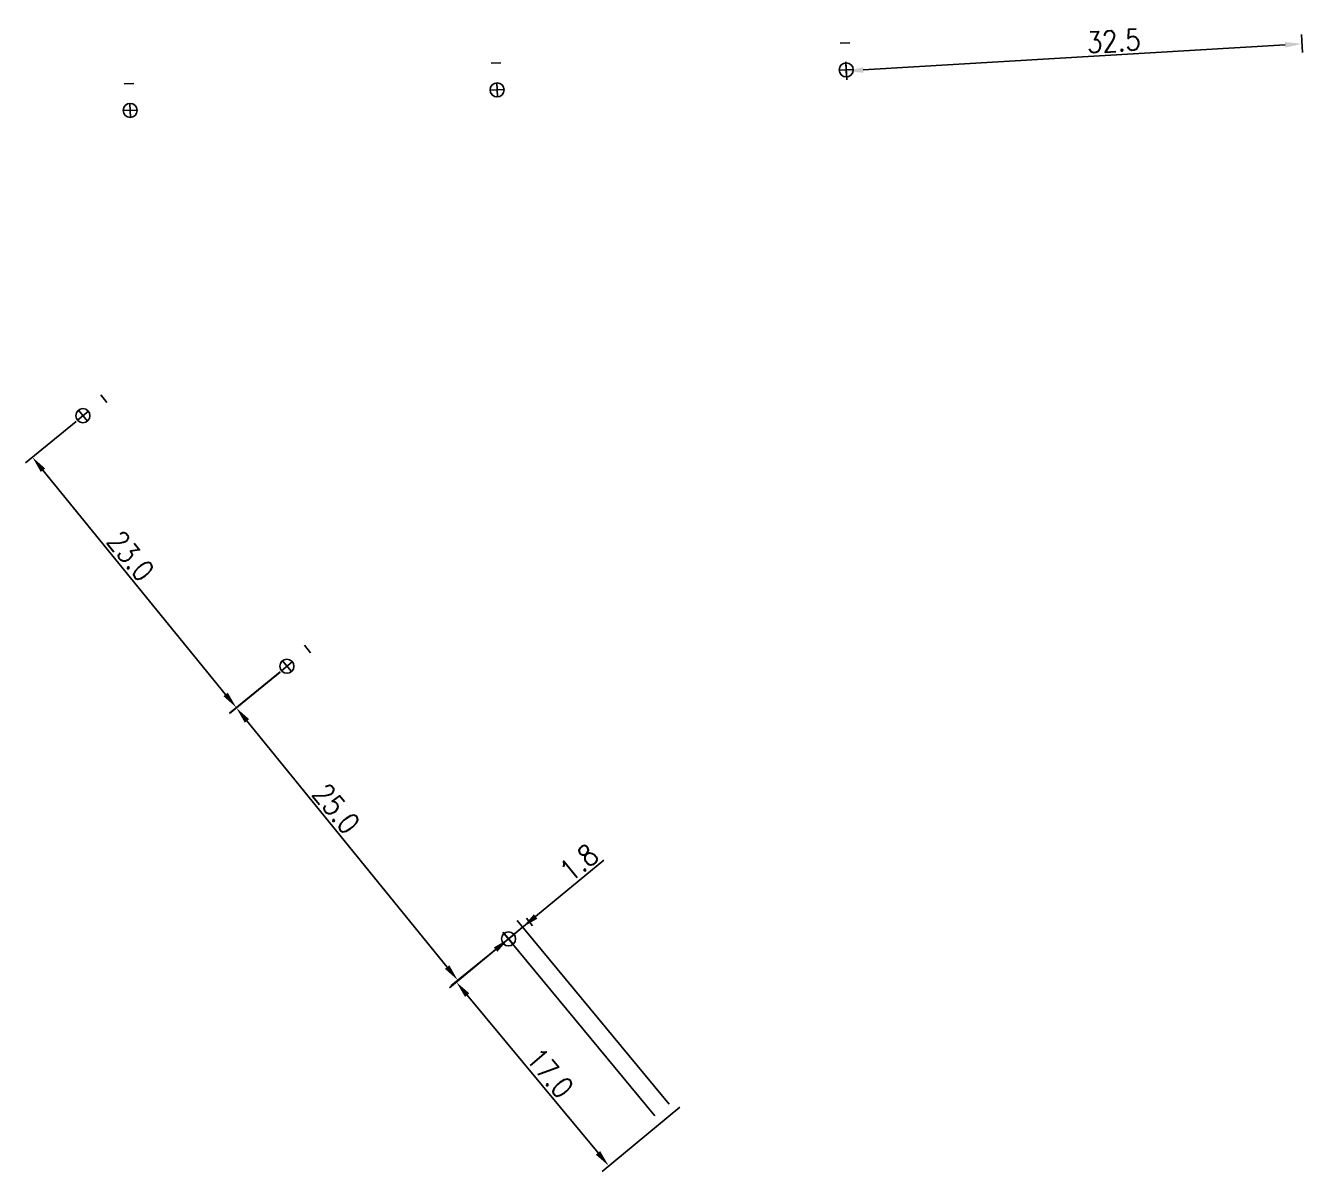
# Model space of a CAD drawing. Header units: millimetres. Extents: x 156980 to 157999, y 121028 to 121966.
# Drawn here: x 157908.5 to 157999.5, y 121028.1 to 121109.8 of the extents above; entities that cross this region are included whole.
import ezdxf
from ezdxf.enums import TextEntityAlignment as Align

# ---------------------------------------------------------------- set-up
doc = ezdxf.new("R2010")
doc.units = ezdxf.units.MM
doc.layers.get('0').update_dxf_attribs({"linetype": 'CONTINUOUS'})
doc.layers.get('DEFPOINTS').update_dxf_attribs({"linetype": 'CONTINUOUS'})
doc.layers.add('BR12', color=7, linetype='CONTINUOUS')
doc.styles.add('B_ROMANS', font='ROMANS.shx', dxfattribs={"width": 0.75})
doc.styles.get("Standard").update_dxf_attribs({"font": 'romans.shx', "width": 0.85})
doc.dimstyles.get("Standard").update_dxf_attribs({"dimtxt": 1.5, "dimasz": 1.2, "dimexe": 0.625, "dimexo": 0.625, "dimgap": 0.25, "dimtad": 1, "dimdec": 1, "dimzin": 0, "dimdsep": 46, "dimtxsty": 'Standard', "dimcen": -0.5, "dimadec": 0, "dimazin": 0, "dimtfac": 1, "dimtdec": 1, "dimtmove": 0, "dimatfit": 3, "dimfxl": 0, "dimtolj": 1, "dimtzin": 0, "dimarcsym": 0})

# ---------------------------------------------------------------- blocks, each defined once
blk = doc.blocks.new('*D5')
at = {"layer": 'BR12', "color": 0, "linetype": 'Continuous', "lineweight": -2, "transparency": 16777216}
for p, q in [((157944.274, 121045.814), (157938.735, 121041.222)), ((157949.3, 121029.457), (157939.982, 121040.697)), ((157955.124, 121032.727), (157949.585, 121028.135))]:
    blk.add_line(p, q, dxfattribs=at)
at = {"layer": 'BR12', "color": 0, "linetype": 'Continuous', "transparency": 16777216}
for points in [[(157940.136, 121040.825), (157939.828, 121040.569), (157939.216, 121041.621)], [(157949.454, 121029.585), (157949.146, 121029.33), (157950.066, 121028.534)]]:
    blk.add_solid(points, dxfattribs=at)
at = {"layer": 'DEFPOINTS', "color": 0, "linetype": 'Continuous', "transparency": 16777216}
for p in [(157944.755, 121046.213), (157939.216, 121041.621), (157955.605, 121033.126)]:
    blk.add_point(p, dxfattribs=at)
at = {"layer": 'BR12', "color": 0, "linetype": 'Continuous', "transparency": 16777216, "insert": (157945.872, 121035.159), "char_height": 1.5, "attachment_point": 5, "rotation": 309.65971}
blk.add_mtext('\\A1;17.0', dxfattribs=at)
blk = doc.blocks.new('*D6')
at = {"layer": 'BR12', "color": 0, "linetype": 'Continuous', "lineweight": -2, "transparency": 16777216}
for p, q in [((157944.858, 121046.297), (157949.725, 121050.321)), ((157953.358, 121032.095), (157942.533, 121045.186)), ((157942.932, 121044.704), (157943.934, 121045.532)), ((157954.36, 121032.923), (157943.535, 121046.014)), ((157942.007, 121043.939), (157941.082, 121043.175))]:
    blk.add_line(p, q, dxfattribs=at)
at = {"layer": 'BR12', "color": 0, "linetype": 'Continuous', "transparency": 16777216}
for points in [[(157944.731, 121046.451), (157944.986, 121046.143), (157943.934, 121045.532)], [(157941.879, 121044.093), (157942.134, 121043.785), (157942.932, 121044.704)]]:
    blk.add_solid(points, dxfattribs=at)
at = {"layer": 'DEFPOINTS', "color": 0, "linetype": 'Continuous', "transparency": 16777216}
for p in [(157942.932, 121044.704), (157954.758, 121032.442), (157953.756, 121031.613)]:
    blk.add_point(p, dxfattribs=at)
at = {"layer": 'BR12', "color": 0, "linetype": 'Continuous', "transparency": 16777216, "insert": (157947.936, 121050.139), "char_height": 1.5, "attachment_point": 5, "rotation": 39.58605}
blk.add_mtext('\\A1;1.8', dxfattribs=at)
blk = doc.blocks.new('BR1209')
at = {"color": 0, "linetype": 'Continuous', "flags": 128}
for points in [[(-0.5, 0), (0.5, 0)], [(0, 0.5), (0, -0.5)]]:
    blk.add_lwpolyline(points, dxfattribs=at)
at = {"color": 0, "linetype": 'Continuous'}
blk.add_circle((0, 0), 0.5, dxfattribs=at)
at = {"color": 0, "linetype": 'Continuous', "style": 'B_ROMANS', "width": 0.75}
blk.add_attdef('NUM', text='', height=1.2, dxfattribs=at).set_placement((0, 2), align=Align.MIDDLE)
at = {"color": 0, "linetype": 'Continuous', "style": 'B_ROMANS', "width": 0.75, "flags": 3}
for tag, p in [('DEF_LEG', (0, -10)), ('DEF_COUP', (0, -12.5)), ('DEF_TYPE', (0, -15))]:
    blk.add_attdef(tag, text='', height=1.2, dxfattribs=at).set_placement(p, align=Align.MIDDLE)
blk = doc.blocks.new('*D7')
at = {"layer": 'BR12', "color": 0, "linetype": 'Continuous', "lineweight": -2, "transparency": 16777216}
for p, q in [((157926.676, 121063.707), (157923.057, 121060.766)), ((157938.556, 121042.693), (157924.299, 121060.229)), ((157942.447, 121044.31), (157938.828, 121041.368))]:
    blk.add_line(p, q, dxfattribs=at)
at = {"layer": 'BR12', "color": 0, "linetype": 'Continuous', "transparency": 16777216}
for points in [[(157924.454, 121060.355), (157924.144, 121060.103), (157923.542, 121061.16)], [(157938.712, 121042.819), (157938.401, 121042.567), (157939.313, 121041.762)]]:
    blk.add_solid(points, dxfattribs=at)
at = {"layer": 'DEFPOINTS', "color": 0, "linetype": 'Continuous', "transparency": 16777216}
for p in [(157927.161, 121064.102), (157923.542, 121061.16), (157942.932, 121044.704)]:
    blk.add_point(p, dxfattribs=at)
at = {"layer": 'BR12', "color": 0, "linetype": 'Continuous', "transparency": 16777216, "insert": (157930.664, 121053.986), "char_height": 1.5, "attachment_point": 5, "rotation": 309.11228}
blk.add_mtext('\\A1;25.0', dxfattribs=at)
blk = doc.blocks.new('*D8')
at = {"layer": 'BR12', "color": 0, "linetype": 'Continuous', "lineweight": -2, "transparency": 16777216}
for p, q in [((157912.139, 121081.564), (157908.532, 121078.627)), ((157922.781, 121062.116), (157909.774, 121078.091)), ((157926.662, 121063.729), (157923.054, 121060.791))]:
    blk.add_line(p, q, dxfattribs=at)
at = {"layer": 'BR12', "color": 0, "linetype": 'Continuous', "transparency": 16777216}
for points in [[(157909.929, 121078.217), (157909.619, 121077.965), (157909.017, 121079.022)], [(157922.936, 121062.243), (157922.626, 121061.99), (157923.539, 121061.186)]]:
    blk.add_solid(points, dxfattribs=at)
at = {"layer": 'DEFPOINTS', "color": 0, "linetype": 'Continuous', "transparency": 16777216}
for p in [(157912.624, 121081.959), (157909.017, 121079.022), (157927.146, 121064.123)]:
    blk.add_point(p, dxfattribs=at)
at = {"layer": 'BR12', "color": 0, "linetype": 'Continuous', "transparency": 16777216, "insert": (157916.034, 121071.987), "char_height": 1.5, "attachment_point": 5, "rotation": 309.15308}
blk.add_mtext('\\A1;23.0', dxfattribs=at)
blk = doc.blocks.new('*D9')
at = {"layer": 'BR12', "color": 0, "linetype": 'Continuous', "lineweight": -2, "transparency": 16777216}
for p, q in [((157999.392, 121109.123), (157999.468, 121107.842)), ((157998.233, 121108.394), (157968.187, 121106.601)), ((157966.949, 121107.187), (157967.026, 121105.905))]:
    blk.add_line(p, q, dxfattribs=at)
at = {"layer": 'BR12', "color": 0, "linetype": 'Continuous', "transparency": 16777216}
for points in [[(157998.221, 121108.594), (157998.245, 121108.195), (157999.431, 121108.466)], [(157968.175, 121106.8), (157968.199, 121106.401), (157966.989, 121106.529)]]:
    blk.add_solid(points, dxfattribs=at)
at = {"layer": 'DEFPOINTS', "color": 0, "linetype": 'Continuous', "transparency": 16777216}
for p in [(157999.354, 121109.747), (157966.912, 121107.811), (157966.989, 121106.529)]:
    blk.add_point(p, dxfattribs=at)
at = {"layer": 'BR12', "color": 0, "linetype": 'Continuous', "transparency": 16777216, "insert": (157986.026, 121108.667), "char_height": 1.5, "attachment_point": 5, "rotation": 3.41621}
blk.add_mtext('\\A1;32.5', dxfattribs=at)

msp = doc.modelspace()

# ---------------------------------------------------------------- block references
at = {"layer": 'BR12', "color": 252}
for p, rotation in [((157966.98, 121106.608), 2.501747746566871), ((157942.115, 121105.181), 2.635308710131722), ((157915.982, 121103.723), 2.227040460755805), ((157912.621, 121081.975), 309.3049844909955), ((157927.146, 121064.123), 310.0886230312873), ((157942.932, 121044.704), 309.03171640145)]:
    msp.add_blockref('BR1209', p, dxfattribs=dict(at, rotation=rotation)).add_auto_attribs({'NUM': '-'})

# ---------------------------------------------------------------- dimensions: what is measured, and where the dimension line sits
at = {"layer": 'BR12', "color": 252, "linetype": 'Continuous'}
for base, p1, p2, angle, picture, middle in [((157966.989, 121106.529), (157999.354, 121109.747), (157966.912, 121107.811), 183.41621, '*D9', (157986.086, 121107.669)), ((157909.017, 121079.022), (157927.146, 121064.123), (157912.624, 121081.959), 129.15308, '*D8', (157915.258, 121071.356)), ((157923.542, 121061.16), (157942.932, 121044.704), (157927.161, 121064.102), 129.11228, '*D7', (157929.888, 121053.355)), ((157939.216, 121041.621), (157955.605, 121033.126), (157944.755, 121046.213), 129.65971, '*D5', (157945.102, 121034.521))]:
    dim = msp.add_linear_dim(base=base, p1=p1, p2=p2, angle=angle, dimstyle='Standard', dxfattribs=at)
    dim.commit()
    dim.dimension.update_dxf_attribs({"geometry": picture, "text_midpoint": middle, "dimtype": 161})
dim = msp.add_linear_dim(base=(157942.932, 121044.704), p1=(157954.758, 121032.442), p2=(157953.756, 121031.613), angle=219.58605, text='1.8', dimstyle='Standard', dxfattribs=at)
dim.commit()
dim.dimension.update_dxf_attribs({"geometry": '*D6', "text_midpoint": (157948.573, 121049.368), "dimtype": 161})

doc.saveas('drawing.dxf')
